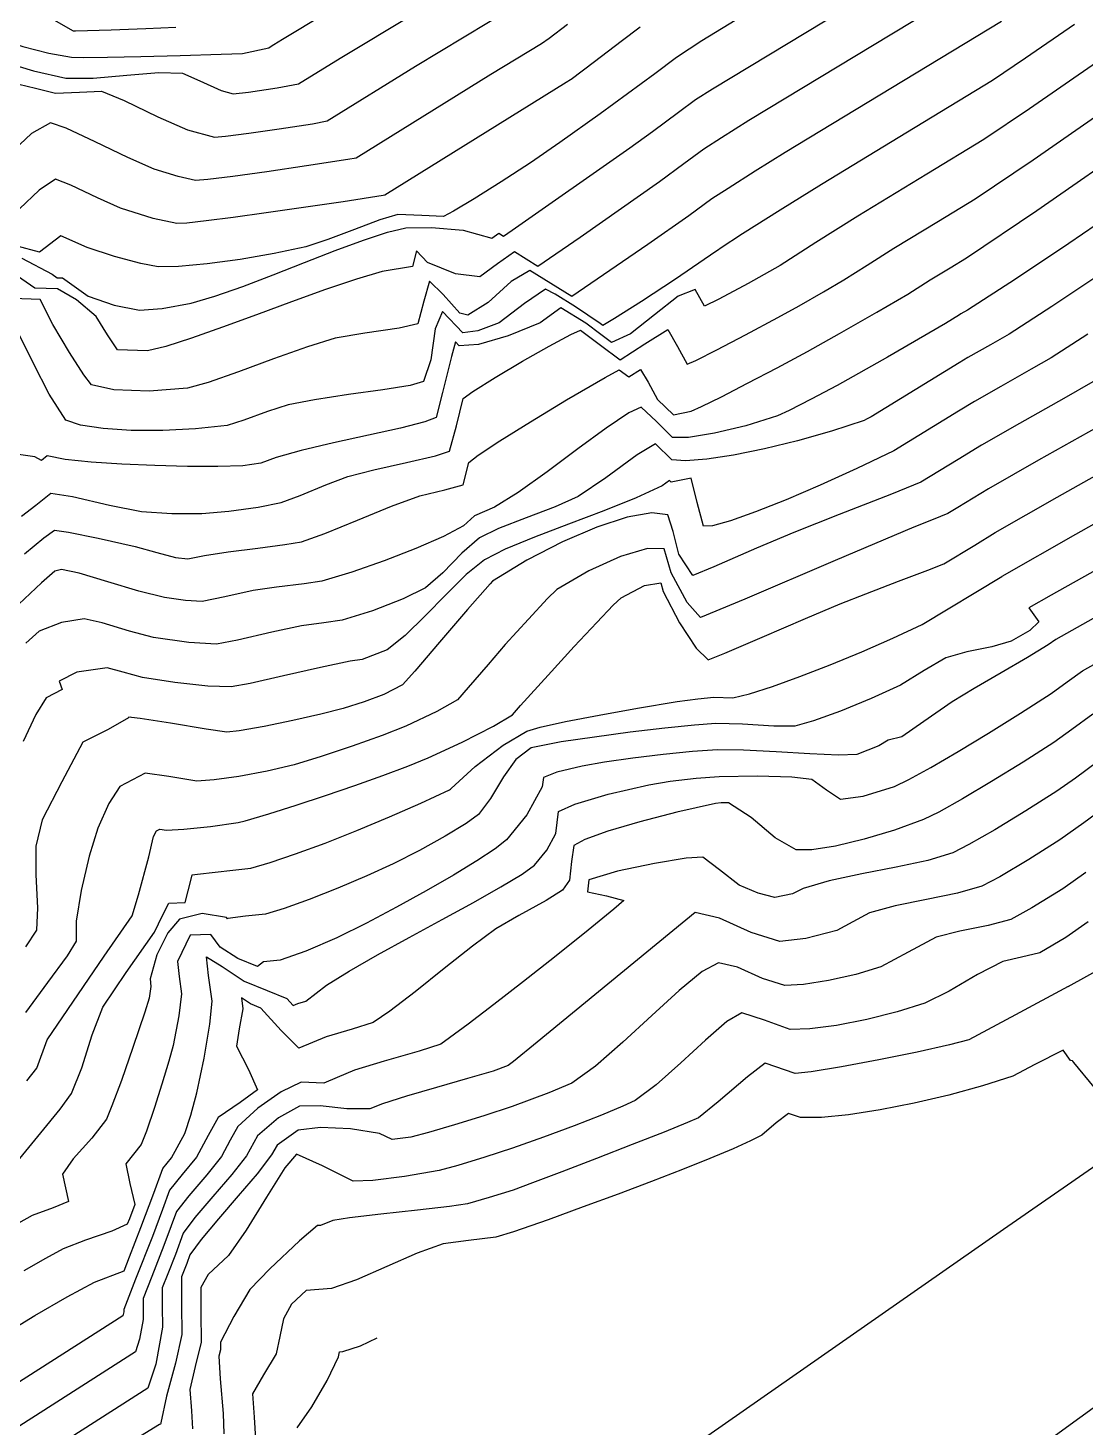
# Model space of a CAD drawing. Header units: millimetres. Extents: x -335 to 64136, y 248 to 109842.
# Drawn here: x -192.36 to -159.46, y 428.72 to 472.29 of the extents above; entities that cross this region are included whole.
import ezdxf

# ---------------------------------------------------------------- set-up
doc = ezdxf.new("R2010")
doc.units = ezdxf.units.MM
doc.header["$MEASUREMENT"] = 0
doc.layers.add('curve livello 5m', color=7, linetype='Continuous')
doc.layers.add('Strade', color=7, linetype='Continuous')
doc.layers.add('no_plot', color=5, linetype='Continuous', plot=False)

msp = doc.modelspace()

# ---------------------------------------------------------------- linework, layer by layer
at = {"layer": 'curve livello 5m', "color": 2, "flags": 128}
for points in [[(-159.7927, 472.39718), (-161.3092, 471.34666), (-162.33608, 470.65384), (-162.33608, 470.65384), (-164.745, 469.19005), (-167.66543, 467.42305), (-167.66543, 467.42305), (-168.95167, 466.61932), (-170.1197, 465.8792), (-170.81912, 465.42471), (-170.81912, 465.42471), (-170.86655, 465.38993), (-170.9512, 465.33072), (-172.2034, 464.47233), (-173.26551, 463.77855), (-174.10256, 463.24561), (-174.46343, 463.03341), (-174.46343, 463.03341), (-174.54701, 463.09579), (-175.32208, 463.61049), (-175.95452, 464.00517), (-176.25461, 464.16143), (-176.25461, 464.16143), (-176.90724, 463.71035), (-177.69751, 463.11708), (-177.69751, 463.11708), (-178.36075, 462.86649), (-178.82522, 462.79736), (-178.82522, 462.79736), (-179.45463, 463.4618), (-179.68368, 462.92696), (-179.82463, 461.9645), (-180.04904, 461.28913), (-180.04904, 461.28913), (-180.46552, 461.16797), (-181.32061, 461.02952), (-182.38878, 460.87905), (-183.44449, 460.7218), (-184.26221, 460.56302), (-184.26221, 460.56302), (-184.90521, 460.35179), (-185.64566, 460.08041), (-186.16512, 459.92174), (-186.16512, 459.92174), (-187.14566, 459.81251), (-188.16154, 459.76066), (-189.14305, 459.76396), (-190.02049, 459.82018), (-190.72413, 459.92708), (-191.18426, 460.08244), (-191.18426, 460.08244), (-191.70316, 460.89116), (-192.19207, 461.84486), (-192.73436, 462.95609)], [(-173.30476, 472.31301), (-173.89868, 471.86879), (-174.73234, 471.23129), (-175.45101, 470.68959), (-175.45101, 470.68959), (-175.47181, 470.67487), (-175.61458, 470.58873), (-181.25374, 467.08767), (-181.30469, 467.0784), (-182.55271, 466.88382), (-183.78395, 466.69949), (-184.94227, 466.53308), (-185.97154, 466.39228), (-186.8156, 466.28477), (-187.41833, 466.21823), (-187.72357, 466.20034), (-187.72357, 466.20034), (-188.46172, 466.36207), (-189.47547, 466.67809), (-189.47547, 466.67809), (-190.20001, 466.99973), (-191.0253, 467.39772), (-191.49879, 467.58296), (-191.49879, 467.58296), (-192.014, 467.24437), (-192.62111, 466.65705)], [(-191.62989, 472.58006), (-190.95304, 472.20151), (-190.92942, 472.19554), (-190.87881, 472.19651), (-189.77091, 472.23469), (-188.69567, 472.27692), (-187.75399, 472.31871)], [(-159.03283, 464.59408), (-160.49747, 463.61694), (-161.81881, 462.7649), (-161.81881, 462.7649), (-162.4047, 462.42992), (-163.11024, 462.02916), (-163.11024, 462.02916), (-163.38174, 461.86338), (-166.12, 460.19143), (-166.25925, 460.11187), (-166.33545, 460.07265), (-167.35541, 459.73962), (-168.40757, 459.44168), (-169.43959, 459.18953), (-170.39914, 458.99382), (-171.23387, 458.86525), (-171.89145, 458.81447), (-172.31954, 458.85217), (-172.31954, 458.85217), (-172.83217, 459.3431), (-173.40434, 459.00409), (-174.37134, 458.29016), (-175.23272, 457.70781), (-175.23272, 457.70781), (-175.95108, 457.38591), (-176.85243, 457.04174), (-177.71287, 456.70993), (-178.30852, 456.42513), (-178.30852, 456.42513), (-178.85676, 455.94709), (-179.45229, 455.33242), (-179.99271, 454.86471), (-179.99271, 454.86471), (-180.68158, 454.52438), (-181.64218, 454.1503), (-182.58633, 453.85469), (-182.58633, 453.85469), (-183.15334, 453.77323), (-183.84439, 453.67905), (-183.84439, 453.67905), (-184.76922, 453.48223), (-185.83746, 453.23771), (-186.48804, 453.11046), (-186.48804, 453.11046), (-187.35479, 453.16184), (-188.4564, 453.31793), (-188.4564, 453.31793), (-189.19973, 453.5156), (-190.05471, 453.7747), (-190.60752, 453.90363), (-190.60752, 453.90363), (-191.31454, 453.78377), (-192.01526, 453.52014), (-192.01526, 453.52014), (-192.42392, 453.14565)], [(-192.61781, 437.10761), (-191.95893, 437.90578), (-191.35305, 438.6444), (-191.00036, 439.12523), (-190.68601, 439.9241), (-190.36115, 440.95377), (-190.03321, 441.81364), (-190.03321, 441.81364), (-189.29888, 442.89264), (-188.42662, 444.14704), (-188.17477, 444.67056), (-187.97835, 445.05653), (-187.4691, 445.07284), (-187.28184, 445.79608), (-187.24511, 445.93793), (-187.08665, 445.9553), (-185.98224, 446.0764), (-185.42686, 446.1373), (-184.81988, 446.31383), (-184.0305, 446.58316), (-183.11282, 446.92394), (-182.12095, 447.31486), (-181.10899, 447.7346), (-180.13105, 448.16183), (-179.24121, 448.57523), (-179.20443, 448.59647), (-179.18844, 448.62019), (-178.43892, 449.30854), (-177.56597, 449.97093), (-176.83146, 450.40863), (-176.41906, 450.52758), (-175.63354, 450.70077), (-174.58702, 450.90619), (-173.39163, 451.12183), (-172.15951, 451.32569), (-171.51621, 451.41289), (-171.01109, 451.46171), (-170.42281, 451.44314), (-169.90355, 451.56909), (-169.191, 451.79512), (-168.33671, 452.10125), (-167.39218, 452.4675), (-166.40894, 452.8739), (-165.43851, 453.30046), (-164.5324, 453.72722), (-162.05534, 455.21884), (-162.04046, 455.22792), (-159.74292, 456.54069), (-157.06224, 458.04923)], [(-159.07027, 449.45434), (-159.7596, 448.94406), (-160.33741, 448.53853), (-160.33741, 448.53853), (-161.30164, 447.92423), (-162.26499, 447.33897), (-163.07542, 446.87285), (-163.58089, 446.61601), (-163.58089, 446.61601), (-164.3537, 446.38176), (-165.34168, 446.16966), (-166.40901, 445.96415), (-167.41984, 445.74967), (-168.23838, 445.51064), (-168.23838, 445.51064), (-168.56155, 445.33778), (-169.11973, 445.22903), (-169.63633, 445.35945), (-170.22378, 445.60828), (-170.22378, 445.60828), (-170.83282, 446.08914), (-171.35805, 446.48056), (-171.35805, 446.48056), (-171.87343, 446.44749), (-172.85605, 446.28766), (-174.01112, 446.049), (-174.01112, 446.049), (-174.90459, 445.78284), (-174.95028, 445.40746), (-174.3525, 445.27574), (-173.81166, 445.14006), (-173.81166, 445.14006), (-174.12835, 444.86179), (-174.92952, 444.20693), (-175.97482, 443.37196), (-175.97482, 443.37196), (-176.94275, 442.61192), (-177.86564, 441.89637), (-178.65852, 441.29025), (-179.23646, 440.8585), (-179.51449, 440.66606), (-179.51449, 440.66606), (-180.18568, 440.44506), (-181.27147, 440.13641), (-182.20125, 439.85077), (-182.20125, 439.85077), (-182.73204, 439.62682), (-183.15242, 439.45535), (-183.15242, 439.45535), (-183.85647, 439.48385), (-184.47872, 439.18148), (-185.20851, 438.66849), (-185.8269, 438.09879), (-185.8269, 438.09879), (-186.06517, 437.67364), (-186.33825, 437.16879), (-186.33825, 437.16879), (-186.79623, 436.59519), (-187.35818, 435.9475), (-187.74006, 435.45153), (-187.74006, 435.45153), (-187.90333, 435.01246), (-188.1301, 434.39644), (-188.1301, 434.39644), (-188.50962, 433.43123), (-188.77678, 432.74504), (-188.77678, 432.74504), (-188.77408, 432.09387), (-188.88398, 431.47826), (-189.01477, 431.08486), (-189.01477, 431.08486), (-195.47475, 426.96285)], [(-159.17342, 439.32266), (-159.81277, 440.09551), (-159.84151, 440.13024), (-159.85261, 440.14366), (-159.912, 440.15787), (-160.13876, 440.48172), (-161.02189, 440.03444), (-161.70602, 439.6685), (-162.65347, 439.36246), (-163.69637, 439.07832), (-164.77687, 438.82734), (-165.83714, 438.62079), (-166.81934, 438.46993), (-167.66565, 438.38603), (-168.31824, 438.38037), (-168.31824, 438.38037), (-168.69342, 438.50924), (-169.07053, 438.21139), (-169.52276, 437.82886), (-169.52276, 437.82886), (-169.86812, 437.65389), (-170.41581, 437.41035), (-171.13404, 437.11062), (-171.99104, 436.76705), (-172.95502, 436.39201), (-173.99422, 435.99786), (-175.07684, 435.59698), (-176.17111, 435.20171), (-177.24524, 434.82442), (-177.24524, 434.82442), (-177.79899, 434.65639), (-178.64991, 434.55396), (-179.43725, 434.45389), (-179.43725, 434.45389), (-180.24516, 434.16471), (-181.196, 433.74324), (-182.13524, 433.32829), (-182.90837, 433.05864), (-182.90837, 433.05864), (-183.70595, 432.99356), (-184.15871, 432.56854), (-184.40912, 432.11735), (-184.52491, 431.57102), (-184.64029, 431.03136), (-184.64029, 431.03136), (-185.03153, 430.37074), (-185.36836, 429.77686), (-185.36836, 429.77686), (-185.3162, 429.05908), (-185.27696, 428.37559)]]:
    msp.add_lwpolyline(points, dxfattribs=at)
at = {"layer": 'no_plot', "flags": 128}
for points in [[(-194.22544, 472.56124), (-193.74929, 472.28644), (-193.17394, 471.93027), (-193.17394, 471.93027), (-192.51987, 471.71082), (-191.71506, 471.50742), (-191.00094, 471.38109), (-191.00094, 471.38109), (-190.6443, 471.37509), (-189.88874, 471.38319), (-188.84598, 471.40322), (-187.62776, 471.43305), (-186.34578, 471.47052), (-186.34578, 471.47052), (-185.68648, 471.49978), (-184.86356, 471.67012), (-184.79331, 471.72545), (-184.70726, 471.77808), (-184.43735, 471.94031), (-179.07517, 475.17522)], [(-193.32582, 471.30094), (-192.18434, 470.95984), (-191.18633, 470.72632), (-191.18633, 470.72632), (-190.33057, 470.73064), (-189.28671, 470.81866), (-188.28471, 470.89891), (-187.55449, 470.87992), (-187.55449, 470.87992), (-187.00764, 470.64066), (-186.35054, 470.34149), (-186.35054, 470.34149), (-185.97664, 470.23952), (-185.49707, 470.29473), (-184.60669, 470.42692), (-184.60669, 470.42692), (-183.94187, 470.54788), (-182.64386, 471.35374), (-178.17433, 474.05013)], [(-161.7963, 474.33127), (-165.46941, 472.09929), (-169.92248, 469.40498), (-170.77118, 468.87285), (-171.32606, 468.51559), (-171.95284, 468.05711), (-172.70947, 467.50115), (-172.70947, 467.50115), (-175.17896, 465.77386), (-176.49635, 464.87079), (-177.22174, 465.32347), (-177.74589, 464.95147), (-178.2943, 464.54717), (-179.05815, 464.63929), (-179.92266, 464.99068), (-180.26412, 465.35114), (-180.39631, 464.86796), (-181.3333, 464.70647), (-182.1371, 464.4717), (-183.10088, 464.14618), (-184.16019, 463.76487), (-185.2506, 463.36277), (-186.30769, 462.97484), (-187.26702, 462.63608), (-188.06415, 462.38144), (-188.63465, 462.24593), (-188.63465, 462.24593), (-189.57318, 462.27598), (-189.88346, 462.74058), (-190.23399, 463.30589), (-190.85016, 463.82611), (-191.44287, 464.16897), (-192.14252, 464.19418), (-192.81717, 464.65662)], [(-192.54673, 465.12695), (-191.61068, 464.62914), (-191.61068, 464.62914), (-191.44907, 464.51837), (-191.28147, 464.51233), (-190.48347, 463.94259), (-189.68176, 463.66274), (-188.88818, 463.50754), (-188.88818, 463.50754), (-188.17859, 463.56301), (-187.27645, 463.72802), (-187.27645, 463.72802), (-186.5437, 463.94089), (-185.67662, 464.24432), (-184.72784, 464.60444), (-183.75, 464.98738), (-182.79573, 465.35928), (-181.91767, 465.68627), (-181.16846, 465.93447), (-180.60072, 466.07004), (-180.60072, 466.07004), (-179.79699, 466.08218), (-178.81881, 465.99205), (-178.81881, 465.99205), (-177.92186, 465.74775), (-177.7053, 465.90449), (-177.55883, 465.81309), (-177.29283, 465.99543), (-173.63093, 468.55677), (-172.92713, 469.07188), (-172.11216, 469.6744), (-171.57953, 470.06103), (-171.57953, 470.06103), (-171.051, 470.39594), (-165.24704, 473.91445)], [(-169.25853, 473.20115), (-171.38288, 471.892), (-172.17859, 471.36851), (-172.84703, 470.8629), (-174.55239, 469.61238), (-175.80838, 468.72415), (-176.71937, 468.09667), (-177.63616, 467.50282), (-178.47721, 466.97401), (-179.11572, 466.58861), (-179.42485, 466.42499), (-180.10523, 466.44885), (-180.84624, 466.4872), (-181.41109, 466.3226), (-182.19697, 466.02285), (-183.0233, 465.70415), (-183.70948, 465.4827), (-184.69415, 465.27207), (-185.75645, 465.08879), (-186.78604, 464.94795), (-187.67262, 464.86463), (-188.30587, 464.85394), (-188.84741, 464.95723), (-189.66638, 465.18057), (-190.51711, 465.45696), (-191.33965, 465.82481), (-192.00551, 465.31052), (-192.69923, 465.50142)], [(-192.64196, 470.53802), (-192.13014, 470.42143), (-191.50591, 470.25975), (-191.50591, 470.25975), (-190.75758, 470.29613), (-190.0752, 470.32026), (-190.0752, 470.32026), (-189.371, 470.03315), (-188.31479, 469.52613), (-187.39218, 469.12035), (-187.39218, 469.12035), (-186.55895, 468.89313), (-186.21057, 468.92341), (-185.49023, 469.01615), (-184.54101, 469.15179), (-183.50603, 469.31075), (-183.50603, 469.31075), (-183.04583, 469.39447), (-180.30077, 471.09874), (-177.27349, 472.92504)], [(-175.56888, 472.39526), (-176.14174, 471.96346), (-176.37265, 471.79995), (-177.95767, 470.84374), (-182.14979, 468.24107), (-182.40536, 468.19458), (-183.69333, 467.99539), (-184.92456, 467.81546), (-185.9854, 467.67034), (-186.76219, 467.57558), (-187.14126, 467.54673), (-187.68587, 467.66606), (-188.43382, 467.89922), (-189.25651, 468.25422), (-190.2709, 468.74242), (-191.17278, 469.1695), (-191.65793, 469.34112), (-192.24851, 469.00454), (-192.96257, 468.33369)], [(-162.06619, 472.49256), (-165.1072, 470.64467), (-168.79395, 468.41401), (-169.7233, 467.8333), (-170.56724, 467.29853), (-171.07259, 466.97015), (-171.78801, 466.44554), (-173.06508, 465.55229), (-175.43386, 463.92848), (-176.08721, 464.33684), (-176.73817, 464.74245), (-177.32561, 464.39432), (-178.04053, 463.74633), (-178.66674, 463.34659), (-178.92095, 463.41582), (-179.43523, 463.99665), (-179.85938, 464.40647), (-180.04262, 463.79082), (-180.22268, 463.07854), (-180.80437, 462.94905), (-181.87545, 462.79617), (-182.79775, 462.63475), (-183.65939, 462.36911), (-184.71677, 461.9909), (-185.80355, 461.59041), (-186.75337, 461.25795), (-187.39988, 461.08384), (-188.58475, 460.98823), (-189.68803, 461.02356), (-190.37872, 461.17921), (-190.61994, 461.49333), (-191.06701, 462.1901), (-191.5858, 463.06051), (-191.98392, 463.8393), (-192.83596, 463.86999)], [(-159.10715, 471.21336), (-161.19333, 469.7682), (-162.60597, 468.81512), (-164.38279, 467.73543), (-166.53691, 466.43209), (-167.83456, 465.60858), (-168.95393, 464.90054), (-169.44272, 464.6158), (-169.94509, 464.33432), (-170.86086, 463.84919), (-171.30159, 463.63606), (-171.59177, 464.15538), (-172.12472, 463.94585), (-172.86045, 463.36533), (-173.61254, 462.76556), (-174.19454, 462.49823), (-174.53186, 462.74566), (-174.99862, 463.09836), (-175.77105, 463.58041), (-176.42375, 463.108), (-177.4111, 462.70424), (-178.34124, 462.44053), (-178.93513, 462.39599), (-179.04989, 462.51713), (-179.17344, 462.06553), (-179.45703, 460.94065), (-179.65612, 460.16246), (-180.01106, 460.02709), (-180.76596, 459.83774), (-181.76334, 459.61368), (-182.84574, 459.37422), (-183.85567, 459.13863), (-184.63567, 458.9262), (-185.1086, 458.74203), (-185.67181, 458.66339), (-186.45206, 458.64187), (-187.39157, 458.64551), (-188.41349, 458.67161), (-189.44099, 458.71748), (-190.39719, 458.78041), (-191.20525, 458.8577), (-191.76365, 458.97077), (-191.94344, 458.8298), (-192.14283, 458.94138), (-193.31114, 459.10864)], [(-192.56052, 457.0994), (-192.11608, 457.4407), (-191.64986, 457.81342), (-191.64986, 457.81342), (-190.97211, 457.70849), (-189.82224, 457.43925), (-188.82163, 457.24073), (-187.87751, 457.1778), (-186.95033, 457.17502), (-186.95033, 457.17502), (-186.10625, 457.25093), (-185.19058, 457.37878), (-184.47803, 457.52019), (-184.47803, 457.52019), (-183.88718, 457.73681), (-183.09126, 458.06627), (-182.40204, 458.32863), (-182.40204, 458.32863), (-181.59738, 458.53744), (-180.57649, 458.76558), (-179.67717, 458.97167), (-179.23721, 459.11436), (-179.23721, 459.11436), (-179.02699, 459.9054), (-178.82001, 460.75924), (-178.82001, 460.75924), (-178.5104, 460.97877), (-177.82382, 461.40773), (-176.96627, 461.91743), (-176.96627, 461.91743), (-176.13729, 462.38675), (-175.46916, 462.7455), (-175.16231, 462.88605), (-175.16231, 462.88605), (-174.54087, 462.42028), (-173.92565, 461.96306), (-173.16561, 462.45705), (-172.44283, 462.90715), (-172.44283, 462.90715), (-172.14239, 462.37189), (-171.84029, 461.82883), (-171.84029, 461.82883), (-171.57203, 461.94553), (-170.92515, 462.27138), (-170.03167, 462.73843), (-169.02363, 463.27871), (-169.02363, 463.27871), (-168.3632, 463.64583), (-167.60095, 464.08127), (-166.96557, 464.45442), (-166.96557, 464.45442), (-166.24441, 464.91058), (-165.40839, 465.44112), (-165.40839, 465.44112), (-164.02059, 466.28081), (-162.87586, 466.97641), (-162.87586, 466.97641), (-161.07746, 468.18975), (-158.4216, 470.02955)], [(-192.46648, 455.92657), (-191.86336, 456.41945), (-191.53607, 456.65607), (-191.53607, 456.65607), (-191.1032, 456.59526), (-190.17375, 456.40706), (-189.02657, 456.14792), (-189.02657, 456.14792), (-188.35006, 455.96197), (-187.77118, 455.80611), (-187.77118, 455.80611), (-187.38445, 455.76534), (-186.86506, 455.87705), (-186.12668, 455.98599), (-185.20751, 456.10296), (-184.36271, 456.2123), (-183.84747, 456.29836), (-183.84747, 456.29836), (-183.11779, 456.55507), (-182.10599, 456.96911), (-181.04518, 457.40595), (-180.16842, 457.73107), (-180.16842, 457.73107), (-179.38964, 457.91747), (-178.8183, 458.06626), (-178.8183, 458.06626), (-178.64032, 458.76796), (-178.3453, 458.99525), (-177.67209, 459.43734), (-176.72245, 460.03066), (-175.59811, 460.71164), (-174.40084, 461.41672), (-174.40084, 461.41672), (-173.95939, 461.65376), (-173.65676, 461.42789), (-173.29389, 461.65892), (-173.05916, 461.26209), (-172.7704, 460.72208), (-172.7704, 460.72208), (-172.27423, 460.24691), (-171.7228, 460.35938), (-171.39291, 460.50848), (-170.77901, 460.81413), (-169.96798, 461.2316), (-169.04674, 461.71616), (-168.10217, 462.2231), (-168.10217, 462.2231), (-167.09937, 462.78053), (-165.94197, 463.44171), (-164.9772, 464.00829), (-164.9772, 464.00829), (-164.27987, 464.45016), (-163.65838, 464.82619), (-163.14575, 465.13769), (-163.14575, 465.13769), (-160.9616, 466.61129), (-157.73605, 468.84573)], [(-158.26315, 466.74265), (-159.96138, 465.57949), (-161.62135, 464.47203), (-163.11892, 463.50635), (-163.3242, 463.3894), (-163.36736, 463.36305), (-163.80262, 463.09728), (-165.61156, 462.04921), (-167.18071, 461.16749), (-167.98054, 460.74109), (-168.66514, 460.38869), (-169.02912, 460.21602), (-170.01693, 459.91002), (-170.99295, 459.67611), (-171.80399, 459.54554), (-172.29688, 459.54954), (-172.79676, 460.03855), (-173.27219, 460.48355), (-173.66307, 460.31044), (-174.36076, 459.83857), (-175.24624, 459.18837), (-176.2005, 458.4803), (-177.10453, 457.83481), (-177.83931, 457.37237), (-178.46625, 457.11092), (-178.80954, 456.79285), (-179.42907, 456.46342), (-180.28534, 456.08589), (-181.27259, 455.70143), (-182.28503, 455.35125), (-183.2169, 455.07653), (-183.76441, 454.99102), (-184.61986, 454.88276), (-185.35472, 454.77805), (-186.23777, 454.58457), (-186.93624, 454.4379), (-187.45477, 454.46864), (-188.11379, 454.56202), (-188.90515, 454.76327), (-189.87686, 455.0562), (-190.7687, 455.32031), (-191.32043, 455.43511), (-191.52499, 455.37939), (-191.94099, 455.02275), (-192.64066, 454.35699)], [(-159.37359, 462.76185), (-160.5187, 462.02345), (-161.13553, 461.66678), (-162.08366, 461.13322), (-162.89629, 460.66891), (-163.39613, 460.36371), (-165.41567, 459.1306), (-166.56509, 458.57505), (-167.69967, 458.0588), (-168.76763, 457.60238), (-169.71715, 457.22629), (-170.49646, 456.95105), (-171.05376, 456.79717), (-171.33725, 456.78517), (-171.53083, 457.52363), (-171.72352, 458.28098), (-172.34219, 458.1548), (-172.39215, 458.20265), (-172.62614, 458.04326), (-173.42995, 457.66532), (-174.43942, 457.26038), (-175.5354, 456.84687), (-176.59872, 456.44324), (-177.51024, 456.06792), (-178.15079, 455.73935), (-178.72114, 455.28214), (-179.34855, 454.66323), (-179.99329, 453.99264), (-180.61564, 453.38041), (-181.17588, 452.93657), (-181.95577, 452.63286), (-182.33405, 452.58005), (-183.25679, 452.38843), (-184.40319, 452.12668), (-185.44147, 451.89236), (-186.03983, 451.78302), (-186.76215, 451.80934), (-187.78407, 451.91705), (-188.799, 452.07384), (-188.799, 452.07384), (-189.4014, 452.24269), (-189.89462, 452.37215), (-190.8439, 452.24483), (-191.38989, 451.96481), (-191.29475, 451.7066), (-191.7969, 451.43842), (-192.11558, 450.91878), (-192.51415, 450.07959)], [(-159.2186, 461.28199), (-160.1172, 460.76239), (-161.49848, 459.98509), (-162.68233, 459.30866), (-163.41052, 458.86404), (-164.57559, 458.15266), (-165.48687, 457.78398), (-167.11789, 457.14647), (-168.52626, 456.58787), (-169.68511, 456.09598), (-171.01583, 455.5236), (-171.66865, 455.25384), (-172.10217, 455.91258), (-172.28397, 456.61476), (-172.44449, 457.13718), (-172.94238, 457.19922), (-173.70622, 457.0607), (-174.6602, 456.75027), (-175.72846, 456.2966), (-176.83519, 455.72833), (-177.90453, 455.07411), (-177.97788, 454.99547), (-178.67794, 454.19188), (-179.5495, 453.17141), (-180.31754, 452.27505), (-180.70703, 451.84379), (-181.28902, 451.54645), (-181.8974, 451.31956), (-182.55361, 451.11055), (-183.24459, 450.93554), (-184.11438, 450.73961), (-185.01154, 450.55532), (-185.78461, 450.41529), (-186.16773, 450.37321), (-186.8176, 450.46669), (-187.91869, 450.65174), (-188.87142, 450.80128), (-189.14161, 450.82975), (-189.18171, 450.84067), (-189.23644, 450.82576), (-189.23296, 450.81631), (-189.86797, 450.45206), (-190.65141, 450.05875), (-191.30103, 448.82805), (-191.92306, 447.64961), (-192.11447, 446.82721), (-192.11709, 445.93836), (-192.06702, 444.90485), (-192.09495, 444.2165), (-192.44077, 443.69759)], [(-159.09888, 459.858), (-160.91329, 458.83695), (-162.46838, 457.94841), (-163.4249, 457.36437), (-163.7355, 457.17472), (-164.18757, 456.99462), (-164.78872, 456.75756), (-167.23803, 455.71791), (-170.0506, 454.50815), (-171.43037, 453.938), (-171.83945, 454.4102), (-172.34664, 455.33027), (-172.55643, 456.08078), (-173.07816, 456.09062), (-173.91434, 455.84366), (-174.90812, 455.39917), (-175.90264, 454.81642), (-176.18876, 454.52929), (-176.78183, 453.89344), (-177.50392, 453.09962), (-178.04104, 452.47995), (-178.65555, 451.76023), (-178.99198, 451.38117), (-179.63647, 451.01274), (-180.59499, 450.5622), (-181.33472, 450.27171), (-182.27067, 449.93726), (-183.23956, 449.61512), (-184.07812, 449.36157), (-184.91058, 449.16372), (-185.80142, 448.99074), (-186.5618, 448.88884), (-187.10768, 448.84729), (-187.97445, 448.9934), (-188.71462, 449.1017), (-189.50592, 448.67909), (-189.83806, 448.15624), (-190.1861, 447.39048), (-190.45301, 446.51392), (-190.70247, 445.44212), (-190.85965, 444.4966), (-190.85494, 443.86672), (-191.14442, 443.41419), (-191.74944, 442.58039), (-192.43363, 441.64461)], [(-192.39327, 439.52299), (-192.08151, 439.9196), (-192.08151, 439.9196), (-191.76696, 440.79397), (-189.98957, 443.40563), (-189.11869, 444.65805), (-188.91708, 445.31312), (-188.59821, 446.49091), (-188.59821, 446.49091), (-188.44915, 447.13135), (-188.36044, 447.29942), (-188.25723, 447.35454), (-188.04764, 447.32136), (-187.5085, 447.35266), (-186.68279, 447.44334), (-185.81823, 447.5662), (-185.81823, 447.5662), (-185.60262, 447.61259), (-184.85995, 447.83063), (-184.01022, 448.09824), (-183.10328, 448.3982), (-182.18902, 448.71335), (-181.3173, 449.02648), (-180.53799, 449.32041), (-179.90095, 449.57795), (-179.90095, 449.57795), (-178.84641, 450.05973), (-177.87455, 450.55625), (-177.27693, 450.91855), (-177.27693, 450.91855), (-177.02995, 451.20377), (-176.1725, 452.1507), (-175.35576, 453.04018), (-174.65481, 453.79169), (-174.14478, 454.32471), (-173.90075, 454.55873), (-173.90075, 454.55873), (-173.16848, 454.93705), (-172.66838, 455.02438), (-172.66838, 455.02438), (-172.59111, 454.74797), (-172.08411, 453.77481), (-171.56595, 452.98747), (-171.1921, 452.62216), (-171.1921, 452.62216), (-170.67421, 452.82887), (-169.5077, 453.33033), (-168.15716, 453.91335), (-167.08719, 454.3648), (-167.08719, 454.3648), (-166.27828, 454.68116), (-165.26269, 455.06848), (-164.35226, 455.41691), (-163.85885, 455.61663), (-163.85885, 455.61663), (-162.89542, 456.19678), (-162.25442, 456.58817), (-160.3281, 457.68882), (-158.08056, 458.95362)], [(-193.2873, 431.52029), (-192.14726, 432.21518), (-191.13543, 432.80359), (-190.29371, 433.25826), (-190.29371, 433.25826), (-189.36831, 433.61366), (-189.19541, 434.0413), (-188.8435, 434.95382), (-188.8435, 434.95382), (-188.44706, 436.03078), (-188.16163, 436.79835), (-188.16163, 436.79835), (-187.89719, 437.1223), (-187.47622, 437.88793), (-187.2874, 438.45184), (-187.09978, 439.14836), (-187.09978, 439.14836), (-186.87765, 440.22848), (-186.70259, 441.28442), (-186.62712, 441.9994), (-186.62712, 441.9994), (-186.74634, 442.80076), (-186.80356, 443.38049), (-186.80356, 443.38049), (-186.31167, 443.07622), (-185.6299, 442.62296), (-185.6299, 442.62296), (-184.91761, 442.33646), (-184.3077, 442.08127), (-184.3077, 442.08127), (-184.10602, 441.86872), (-183.96215, 441.92853), (-183.71237, 442.00432), (-183.06371, 442.50019), (-182.36337, 442.93568), (-181.48114, 443.44218), (-180.4924, 443.98874), (-179.47257, 444.54437), (-178.49702, 445.07811), (-177.64117, 445.55897), (-176.98041, 445.95599), (-176.59012, 446.23819), (-176.59012, 446.23819), (-176.21383, 446.70293), (-175.92918, 447.21867), (-175.92918, 447.21867), (-175.84592, 447.90272), (-175.34278, 448.13006), (-174.30335, 448.4397), (-173.03947, 448.73875), (-173.03947, 448.73875), (-172.37697, 448.84693), (-171.56361, 448.94327), (-170.8434, 448.99886), (-170.8434, 448.99886), (-169.6502, 449.01853), (-168.58458, 448.98489), (-167.96621, 448.90803), (-167.96621, 448.90803), (-167.50579, 448.58153), (-167.07244, 448.28867), (-167.07244, 448.28867), (-166.36917, 448.37996), (-165.38998, 448.68797), (-165.38998, 448.68797), (-164.9462, 448.90345), (-164.2651, 449.27862), (-163.41432, 449.77339), (-162.46151, 450.34767), (-161.47429, 450.96137), (-160.52029, 451.57439), (-160.52029, 451.57439), (-160.01741, 451.93784), (-159.53509, 452.28502), (-159.53509, 452.28502), (-152.32832, 456.33293)], [(-158.10362, 455.98864), (-160.51435, 454.63459), (-161.21525, 454.2409), (-160.89413, 453.80786), (-161.17688, 453.53695), (-161.75515, 453.20829), (-162.36683, 453.03137), (-163.14052, 452.872), (-163.78854, 452.69133), (-164.46421, 452.28856), (-165.20595, 451.83781), (-166.11607, 451.42046), (-167.07009, 451.02905), (-167.91391, 450.72333), (-168.49344, 450.56304), (-169.14267, 450.56382), (-170.11683, 450.61981), (-170.95519, 450.64076), (-171.61599, 450.59197), (-172.54231, 450.49699), (-173.61881, 450.36948), (-174.73016, 450.22312), (-175.76102, 450.07155), (-176.70141, 449.88696), (-177.17583, 449.52697), (-177.5639, 448.97979), (-177.96883, 448.30528), (-178.333, 447.81038), (-178.71956, 447.53108), (-179.37524, 447.13378), (-180.17526, 446.69052), (-180.99485, 446.27336), (-181.81269, 445.89842), (-182.71421, 445.5168), (-183.60406, 445.16609), (-184.3869, 444.88385), (-184.96739, 444.70768), (-185.58892, 444.64456), (-186.13511, 444.57963), (-186.15269, 444.56657), (-186.17904, 444.60249), (-186.93349, 444.73244), (-187.64248, 444.55561), (-188.00516, 444.13364), (-188.34511, 443.44394), (-188.56033, 442.69341), (-188.53088, 442.46289), (-188.59182, 442.09535), (-188.72324, 441.65531), (-189.0921, 440.56067), (-189.45176, 439.53783), (-189.74615, 438.74261), (-189.91921, 438.33085), (-190.37615, 437.73972), (-190.95568, 437.09087), (-191.28019, 436.6196), (-191.09637, 435.76673), (-191.57649, 435.57232), (-192.22923, 435.33165), (-192.91409, 434.94295)], [(-157.31364, 454.98256), (-160.37517, 453.26296), (-160.61174, 453.09232), (-161.25062, 452.70166), (-162.07498, 452.2236), (-162.91391, 451.73761), (-163.59653, 451.32314), (-164.47368, 450.70704), (-165.16093, 450.23378), (-165.58435, 450.12613), (-165.8795, 449.9484), (-166.56406, 449.68295), (-167.13595, 449.6632), (-168.03067, 449.70134), (-169.07297, 449.76304), (-170.08759, 449.81397), (-170.89929, 449.81981), (-171.68127, 449.76827), (-172.59509, 449.68057), (-173.53956, 449.5687), (-174.41348, 449.44466), (-175.11566, 449.32041), (-175.89924, 449.12428), (-176.31658, 448.96267), (-176.35221, 448.66995), (-176.82998, 447.80432), (-177.46156, 447.02428), (-177.8204, 446.74433), (-178.38845, 446.36782), (-179.11948, 445.92146), (-179.96723, 445.43195), (-180.88548, 444.92598), (-181.82798, 444.43026), (-182.74848, 443.9715), (-183.71033, 443.556), (-184.50792, 443.27805), (-185.0251, 443.22134), (-185.21809, 443.07792), (-185.82632, 443.32711), (-186.38015, 443.68457), (-186.66671, 444.07519), (-187.30661, 444.0547), (-187.70794, 443.24044), (-187.65243, 442.76781), (-187.579, 442.23114), (-187.66583, 441.54244), (-187.8458, 440.62185), (-187.97707, 440.1374), (-188.19019, 439.42381), (-188.42122, 438.69517), (-188.67513, 437.95715), (-188.83806, 437.53648), (-189.31241, 436.94005), (-189.18989, 436.33149), (-189.0386, 435.66967), (-189.2002, 435.23252), (-189.26746, 435.06075), (-189.74904, 434.84597), (-190.56736, 434.56669), (-191.26147, 434.29496), (-191.81776, 433.99446), (-192.48648, 433.60558)], [(-159.22253, 450.93467), (-159.86917, 450.45433), (-160.42885, 450.05646), (-161.38762, 449.44252), (-162.37002, 448.8374), (-163.27869, 448.2988), (-164.01629, 447.88443), (-164.48544, 447.65199), (-165.39142, 447.32291), (-166.33611, 447.04167), (-167.22434, 446.83087), (-167.96094, 446.71308), (-168.45074, 446.7109), (-169.10003, 447.08889), (-169.8512, 447.72217), (-170.55721, 448.17064), (-170.7875, 448.17791), (-170.96327, 448.15709), (-172.17032, 447.88518), (-173.32093, 447.58626), (-174.30922, 447.29185), (-175.02929, 447.03351), (-175.37525, 446.84278), (-175.44624, 446.35314), (-175.50615, 445.76739), (-175.71869, 445.45209), (-176.23468, 445.13297), (-177.08184, 444.66933), (-177.80041, 444.25006), (-178.52628, 443.71883), (-179.41031, 443.02011), (-180.3127, 442.29551), (-181.09367, 441.68667), (-181.61343, 441.33519), (-182.26808, 441.13229), (-183.0817, 440.88965), (-183.9274, 440.53807), (-184.47506, 441.08882), (-185.11295, 441.78749), (-185.43349, 441.91881), (-185.71801, 442.10246), (-185.67524, 441.76765), (-185.78433, 441.14578), (-185.86856, 440.60151), (-185.49828, 439.87154), (-185.21944, 439.2407), (-185.75211, 438.84379), (-186.43586, 438.38566), (-186.75358, 437.81873), (-187.11772, 437.14554), (-187.55972, 436.6093), (-187.95084, 436.12494), (-188.17519, 435.52162), (-188.4868, 434.67513), (-189.0083, 433.34883), (-189.37542, 432.40593), (-189.3751, 432.32898), (-189.40354, 432.20975), (-199.12452, 426.00694)], [(-158.5967, 448.21259), (-159.49391, 447.54842), (-160.24596, 447.0206), (-161.21479, 446.40836), (-162.11493, 445.87482), (-162.67634, 445.58004), (-163.42936, 445.36367), (-164.39453, 445.16869), (-165.37309, 444.97232), (-166.16625, 444.75177), (-166.68495, 444.47313), (-167.19044, 444.20392), (-168.15547, 443.94958), (-168.95943, 443.8593), (-169.84811, 444.13617), (-170.84266, 444.58073), (-171.59136, 444.76337), (-176.5081, 440.72974), (-177.24705, 440.12574), (-177.41555, 439.99693), (-177.88213, 439.82849), (-178.68511, 439.59102), (-179.64531, 439.31927), (-180.58359, 439.04797), (-181.3208, 438.8119), (-181.71832, 438.64664), (-182.43305, 438.65438), (-183.26598, 438.74747), (-183.90454, 438.73514), (-184.56269, 438.37377), (-185.21794, 437.81193), (-185.55879, 437.19203), (-186.01231, 436.60948), (-186.6042, 435.9237), (-187.16601, 435.26861), (-187.52927, 434.77811), (-187.77339, 434.11774), (-188.01093, 433.51363), (-188.17815, 433.08416), (-188.17887, 432.49778), (-188.17306, 431.85875), (-188.37988, 430.70029), (-188.626, 429.95998), (-191.82499, 427.91876)], [(-159.43417, 446.00343), (-160.15452, 445.50267), (-161.11566, 444.90454), (-161.77179, 444.54406), (-162.47782, 444.356), (-163.35644, 444.18426), (-164.09412, 443.9929), (-164.96785, 443.52354), (-165.81934, 443.07006), (-166.59619, 442.83491), (-167.44489, 442.64163), (-168.22576, 442.51745), (-168.79913, 442.48957), (-169.49731, 442.70709), (-170.27867, 443.05635), (-170.86687, 443.19983), (-171.37267, 442.92828), (-172.09364, 442.33634), (-172.94521, 441.55827), (-173.84279, 440.72836), (-174.70177, 439.98088), (-175.43758, 439.45009), (-176.14441, 439.15037), (-177.29491, 438.72749), (-178.1706, 438.4362), (-179.08503, 438.15019), (-179.89076, 437.91422), (-180.44035, 437.77302), (-181.02983, 437.70016), (-181.41775, 437.88382), (-182.31665, 438.02783), (-183.25549, 438.06584), (-183.95261, 437.98644), (-184.60898, 437.52507), (-184.77932, 437.21527), (-185.22564, 436.63089), (-185.81385, 435.9393), (-186.43283, 435.22884), (-186.97142, 434.58785), (-187.31849, 434.1047), (-187.41669, 433.83905), (-187.57951, 433.42327), (-187.58057, 432.56212), (-187.57204, 431.62364), (-187.76636, 430.73734), (-188.05192, 429.71148), (-188.22742, 428.87624), (-188.22593, 428.85346), (-188.23813, 428.83875), (-188.26473, 428.82342), (-191.82077, 426.6372)], [(-159.98404, 442.45687), (-157.84415, 443.63924), (-156.03845, 444.8674), (-153.72717, 445.15638), (-152.06593, 444.8674), (-151.54522, 444.63788)], [(-159.36469, 444.4667), (-160.06308, 443.98474), (-160.86724, 443.50808), (-161.43576, 443.37197), (-162.02199, 443.23402), (-162.80443, 442.83633), (-163.69359, 442.31404), (-164.44823, 441.93621), (-165.30787, 441.66816), (-166.25733, 441.4329), (-167.19602, 441.25003), (-168.02338, 441.13914), (-168.63883, 441.11983), (-169.4356, 441.40835), (-170.14239, 441.6363), (-170.60448, 441.36827), (-171.27417, 440.79288), (-172.04518, 440.07884), (-172.81121, 439.39487), (-173.46597, 438.90968), (-173.84553, 438.72953), (-174.50805, 438.45554), (-175.36202, 438.1233), (-176.31595, 437.76841), (-177.27835, 437.42647), (-178.13679, 437.144), (-178.9818, 436.88758), (-179.55989, 436.73415), (-180.6387, 436.54061), (-181.63123, 436.41792), (-182.23975, 436.40289), (-183.1902, 436.88191), (-183.99983, 437.23622), (-183.99983, 437.23622), (-184.36203, 436.81471), (-184.93368, 435.90732), (-185.56914, 434.87793), (-186.12279, 434.09048), (-186.75254, 433.49931), (-186.9781, 433.0929), (-186.98191, 432.3), (-186.97102, 431.38852), (-187.15247, 430.63627), (-187.32256, 429.91483), (-187.27162, 429.25346), (-187.24294, 428.69417)], [(-159.97444, 442.46173), (-159.98404, 442.45687), (-161.62993, 441.57503), (-163.07712, 440.80235), (-163.68191, 440.63952), (-164.68495, 440.4171), (-165.87619, 440.17603), (-167.04557, 439.95723), (-167.98304, 439.80161), (-168.47854, 439.7501), (-169.4179, 440.07277), (-169.96384, 439.65087), (-170.88156, 438.86655), (-171.49437, 438.36927), (-171.83022, 438.22356), (-172.56417, 437.92799), (-173.55496, 437.53751), (-174.66137, 437.10706), (-175.74214, 436.6916), (-176.65603, 436.34608), (-177.2618, 436.12545), (-178.00981, 435.89232), (-178.67944, 435.69527), (-179.24347, 435.61572), (-180.24052, 435.49919), (-181.37497, 435.3706), (-182.35119, 435.25484), (-182.87354, 435.17684), (-183.25647, 435.02292), (-183.34446, 435.01574), (-183.91355, 434.53873), (-184.83621, 433.6726), (-185.45562, 433.03392), (-185.95471, 432.19172), (-186.37096, 431.38469), (-186.37, 431.15341), (-186.4177, 430.95342), (-186.37617, 430.24815), (-186.2858, 429.16824), (-186.25995, 428.53488)], [(-183.98338, 428.71967), (-183.52074, 429.38155), (-183.04555, 430.20033), (-182.70036, 430.93037), (-182.70036, 430.93037), (-182.66731, 431.08562), (-182.56027, 431.09436), (-182.01146, 431.27954), (-181.48716, 431.5257)]]:
    msp.add_lwpolyline(points, dxfattribs=at)
at = {"layer": 'Strade', "color": 2, "linetype": 'Continuous', "flags": 128}
for points in [[(-189.09415, 415.39343), (-185.19987, 418.33659), (-178.79063, 423.18049), (-169.55406, 429.63168), (-161.99463, 434.91148), (-154.73663, 439.93849), (-150.38363, 442.94749), (-143.17363, 448.11349), (-135.39364, 454.53448), (-128.34063, 461.32548), (-121.49963, 468.96148), (-115.79364, 476.38249), (-110.21963, 484.84449), (-105.54063, 493.46849), (-101.45263, 502.49449), (-98.60363, 510.12149), (-96.23263, 517.84149), (-94.42163, 525.11949)], [(-88.02963, 507.19449), (-91.01263, 499.81849), (-94.11863, 492.58049), (-97.3961, 485.91468), (-97.90764, 485.35849), (-98.49464, 485.02549), (-102.21164, 484.1765), (-103.90263, 483.46249), (-105.61264, 481.91949), (-108.93263, 476.72749), (-114.12664, 469.21949), (-120.42164, 461.33848), (-127.11564, 454.29449), (-134.07563, 447.83448), (-141.09964, 442.20048), (-146.91163, 438.02049), (-148.95263, 436.58749), (-151.27763, 434.97149), (-158.40963, 429.91349), (-165.69134, 424.62833), (-175.06463, 417.93149), (-181.91464, 412.81758), (-184.44213, 410.79879)]]:
    msp.add_lwpolyline(points, dxfattribs=at)

doc.saveas('drawing.dxf')
